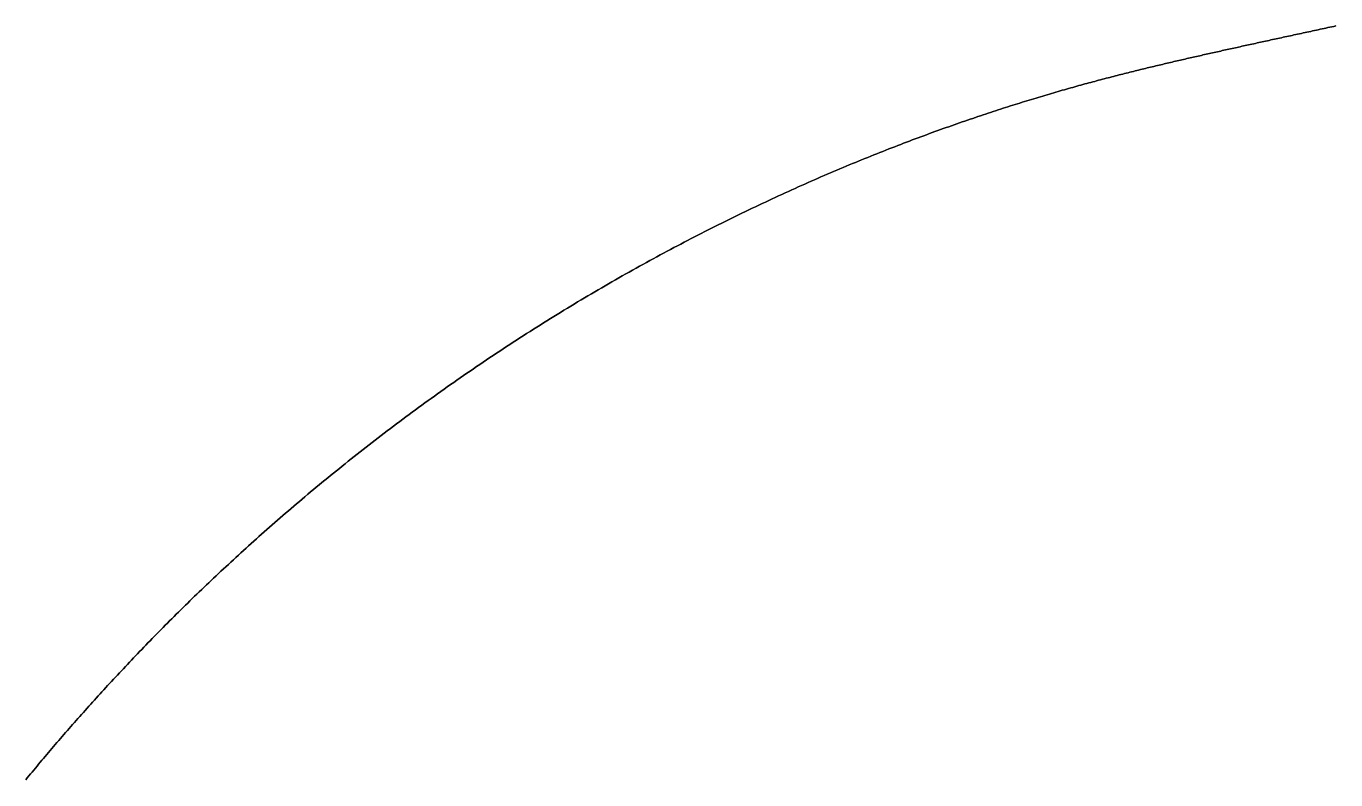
# Model space of a CAD drawing. Header units: inches. Extents: x 130170 to 284068, y 377793 to 804530.
# Drawn here: x 249965.5 to 250033.5, y 750587 to 750626.1 of the extents above; entities that cross this region are included whole.
import ezdxf

# ---------------------------------------------------------------- set-up
doc = ezdxf.new("R2010")
doc.units = ezdxf.units.IN
doc.header["$MEASUREMENT"] = 0
doc.layers.add('muni_il', color=7, linetype='Continuous')

msp = doc.modelspace()

# ---------------------------------------------------------------- linework, layer by layer
at = {"layer": 'muni_il'}
for points in [[(250033.547, 750626.13), (250033.444, 750626.108), (250033.342, 750626.086), (250033.24, 750626.064), (250033.139, 750626.043), (250033.037, 750626.021), (250032.937, 750625.999), (250032.836, 750625.978), (250032.736, 750625.956), (250032.636, 750625.935), (250032.537, 750625.914), (250032.438, 750625.892), (250032.34, 750625.871), (250032.241, 750625.85), (250032.144, 750625.829), (250032.046, 750625.808), (250031.949, 750625.787), (250031.852, 750625.766), (250031.756, 750625.745), (250031.66, 750625.724), (250031.564, 750625.704), (250031.469, 750625.683), (250031.374, 750625.662), (250031.279, 750625.642), (250031.185, 750625.622), (250031.091, 750625.601), (250030.997, 750625.581), (250030.904, 750625.561), (250030.811, 750625.54), (250030.719, 750625.52), (250030.627, 750625.5), (250030.535, 750625.48), (250030.443, 750625.46), (250030.352, 750625.44), (250030.261, 750625.421), (250030.17, 750625.401), (250030.08, 750625.381), (250029.99, 750625.362), (250029.9, 750625.342), (250029.81, 750625.322), (250029.721, 750625.303), (250029.632, 750625.283), (250029.543, 750625.264), (250029.455, 750625.245), (250029.367, 750625.225), (250029.279, 750625.206), (250029.191, 750625.187), (250029.104, 750625.168), (250029.017, 750625.149), (250028.93, 750625.129), (250028.843, 750625.11), (250028.757, 750625.091), (250028.67, 750625.072), (250028.584, 750625.053), (250028.498, 750625.034), (250028.413, 750625.016), (250028.327, 750624.997), (250028.242, 750624.978), (250028.156, 750624.959), (250028.071, 750624.94), (250027.986, 750624.921), (250027.902, 750624.902), (250027.817, 750624.884), (250027.733, 750624.865), (250027.648, 750624.846), (250027.564, 750624.827), (250027.48, 750624.809), (250027.396, 750624.79), (250027.312, 750624.771), (250027.228, 750624.752), (250027.144, 750624.734), (250027.06, 750624.715), (250026.977, 750624.696), (250026.893, 750624.677), (250026.81, 750624.659), (250026.726, 750624.64), (250026.642, 750624.621), (250026.559, 750624.602), (250026.475, 750624.583), (250026.392, 750624.564), (250026.308, 750624.545), (250026.224, 750624.526), (250026.141, 750624.507), (250026.057, 750624.488), (250025.973, 750624.469), (250025.889, 750624.45), (250025.806, 750624.431), (250025.722, 750624.411), (250025.638, 750624.392), (250025.553, 750624.373), (250025.469, 750624.353), (250025.385, 750624.334), (250025.3, 750624.314), (250025.216, 750624.295), (250025.131, 750624.275), (250025.046, 750624.255), (250024.961, 750624.235), (250024.875, 750624.215), (250024.79, 750624.195), (250024.704, 750624.175), (250024.618, 750624.155), (250024.532, 750624.135), (250024.446, 750624.114), (250024.359, 750624.094), (250024.273, 750624.073), (250024.186, 750624.052), (250024.098, 750624.031), (250024.011, 750624.01), (250023.923, 750623.989), (250023.835, 750623.968), (250023.747, 750623.947), (250023.658, 750623.925), (250023.569, 750623.903), (250023.48, 750623.882), (250023.39, 750623.86), (250023.3, 750623.838), (250023.21, 750623.815), (250023.119, 750623.793), (250023.028, 750623.77), (250022.936, 750623.748), (250022.845, 750623.725), (250022.752, 750623.702), (250022.66, 750623.678), (250022.567, 750623.655), (250022.473, 750623.631), (250022.379, 750623.607), (250022.285, 750623.583), (250022.191, 750623.559), (250022.095, 750623.535), (250022, 750623.51), (250021.904, 750623.485), (250021.807, 750623.46), (250021.71, 750623.435), (250021.613, 750623.41), (250021.515, 750623.384), (250021.416, 750623.358), (250021.317, 750623.332), (250021.218, 750623.306), (250021.118, 750623.279), (250021.017, 750623.252), (250020.916, 750623.225), (250020.815, 750623.198), (250020.713, 750623.17), (250020.61, 750623.142), (250020.507, 750623.114), (250020.403, 750623.086), (250020.299, 750623.057), (250020.194, 750623.028), (250020.088, 750622.999), (250019.982, 750622.969), (250019.875, 750622.939), (250019.768, 750622.909), (250019.66, 750622.879), (250019.552, 750622.848), (250019.443, 750622.817), (250019.333, 750622.786), (250019.223, 750622.754), (250019.112, 750622.722), (250019, 750622.69), (250018.888, 750622.657), (250018.775, 750622.624), (250018.662, 750622.591), (250018.547, 750622.557), (250018.433, 750622.523), (250018.317, 750622.489), (250018.201, 750622.454), (250018.084, 750622.419), (250017.967, 750622.384), (250017.849, 750622.348), (250017.73, 750622.312), (250017.611, 750622.276), (250017.491, 750622.239), (250017.37, 750622.202), (250017.249, 750622.164), (250017.127, 750622.126), (250017.004, 750622.088), (250016.881, 750622.049), (250016.756, 750622.01), (250016.632, 750621.971), (250016.506, 750621.931), (250016.38, 750621.891), (250016.253, 750621.85), (250016.126, 750621.809), (250015.997, 750621.767), (250015.868, 750621.726), (250015.739, 750621.683), (250015.609, 750621.64), (250015.478, 750621.597), (250015.346, 750621.554), (250015.214, 750621.51), (250015.081, 750621.465), (250014.947, 750621.42), (250014.813, 750621.375), (250014.678, 750621.329), (250014.542, 750621.283), (250014.405, 750621.236), (250014.268, 750621.189), (250014.13, 750621.142), (250013.992, 750621.093), (250013.853, 750621.045), (250013.713, 750620.996), (250013.573, 750620.947), (250013.431, 750620.897), (250013.29, 750620.846), (250013.147, 750620.795), (250013.004, 750620.744), (250012.86, 750620.693), (250012.716, 750620.64), (250012.571, 750620.588), (250012.425, 750620.534), (250012.279, 750620.481), (250012.132, 750620.426), (250011.984, 750620.372), (250011.836, 750620.317), (250011.687, 750620.261), (250011.537, 750620.205), (250011.387, 750620.148), (250011.236, 750620.091), (250011.085, 750620.033), (250010.933, 750619.975), (250010.78, 750619.916), (250010.627, 750619.857), (250010.473, 750619.797), (250010.319, 750619.737), (250010.164, 750619.677), (250010.008, 750619.615), (250009.852, 750619.554), (250009.696, 750619.491), (250009.538, 750619.429), (250009.381, 750619.365), (250009.222, 750619.302), (250009.063, 750619.237), (250008.904, 750619.172), (250008.744, 750619.107), (250008.583, 750619.041), (250008.422, 750618.975), (250008.261, 750618.908), (250008.099, 750618.84), (250007.936, 750618.772), (250007.773, 750618.704), (250007.609, 750618.635), (250007.445, 750618.565), (250007.281, 750618.495), (250007.116, 750618.425), (250006.951, 750618.353), (250006.785, 750618.282), (250006.618, 750618.21), (250006.452, 750618.137), (250006.284, 750618.064), (250006.117, 750617.99), (250005.949, 750617.915), (250005.78, 750617.841), (250005.611, 750617.765), (250005.442, 750617.689), (250005.272, 750617.613), (250005.102, 750617.536), (250004.932, 750617.458), (250004.761, 750617.38), (250004.59, 750617.302), (250004.418, 750617.223), (250004.246, 750617.143), (250004.074, 750617.063), (250003.902, 750616.982), (250003.729, 750616.901), (250003.556, 750616.819), (250003.382, 750616.737), (250003.208, 750616.655), (250003.034, 750616.571), (250002.86, 750616.488), (250002.685, 750616.403), (250002.511, 750616.318), (250002.336, 750616.233), (250002.16, 750616.147), (250001.985, 750616.061), (250001.809, 750615.974), (250001.633, 750615.887), (250001.456, 750615.799), (250001.28, 750615.71), (250001.103, 750615.622), (250000.926, 750615.532), (250000.749, 750615.442), (250000.572, 750615.352), (250000.395, 750615.261), (250000.217, 750615.17), (250000.039, 750615.078), (249999.862, 750614.986), (249999.684, 750614.893), (249999.505, 750614.799), (249999.327, 750614.706), (249999.149, 750614.611), (249998.97, 750614.517), (249998.792, 750614.421), (249998.613, 750614.326), (249998.435, 750614.23), (249998.256, 750614.133), (249998.077, 750614.036), (249997.898, 750613.938), (249997.719, 750613.84), (249997.541, 750613.742), (249997.362, 750613.643), (249997.183, 750613.543), (249997.004, 750613.443), (249996.825, 750613.343), (249996.646, 750613.243), (249996.467, 750613.141), (249996.288, 750613.04), (249996.109, 750612.938), (249995.93, 750612.835), (249995.751, 750612.732), (249995.573, 750612.629), (249995.394, 750612.526), (249995.215, 750612.421), (249995.037, 750612.317), (249994.858, 750612.212), (249994.68, 750612.107), (249994.502, 750612.001), (249994.324, 750611.895), (249994.146, 750611.788), (249993.968, 750611.681), (249993.79, 750611.574), (249993.612, 750611.466), (249993.435, 750611.358), (249993.258, 750611.25), (249993.081, 750611.141), (249992.903, 750611.032), (249992.727, 750610.923), (249992.55, 750610.813), (249992.374, 750610.703), (249992.197, 750610.592), (249992.021, 750610.481), (249991.846, 750610.37), (249991.67, 750610.258), (249991.495, 750610.146), (249991.319, 750610.034), (249991.144, 750609.922), (249990.97, 750609.809), (249990.795, 750609.696), (249990.621, 750609.582), (249990.447, 750609.469), (249990.274, 750609.354), (249990.1, 750609.24), (249989.927, 750609.126), (249989.755, 750609.011), (249989.582, 750608.896), (249989.41, 750608.78), (249989.238, 750608.664), (249989.067, 750608.548), (249988.895, 750608.432), (249988.725, 750608.316), (249988.554, 750608.199), (249988.384, 750608.082), (249988.214, 750607.965), (249988.044, 750607.847), (249987.875, 750607.73), (249987.706, 750607.612), (249987.538, 750607.494), (249987.37, 750607.375), (249987.202, 750607.257), (249987.035, 750607.138), (249986.868, 750607.019), (249986.702, 750606.9), (249986.535, 750606.781), (249986.37, 750606.661), (249986.204, 750606.542), (249986.04, 750606.422), (249985.875, 750606.302), (249985.711, 750606.182), (249985.547, 750606.062), (249985.384, 750605.941), (249985.222, 750605.821), (249985.059, 750605.7), (249984.897, 750605.579), (249984.736, 750605.458), (249984.575, 750605.337), (249984.414, 750605.216), (249984.254, 750605.095), (249984.095, 750604.973), (249983.936, 750604.852), (249983.777, 750604.73), (249983.619, 750604.608), (249983.461, 750604.487), (249983.304, 750604.365), (249983.147, 750604.243), (249982.991, 750604.121), (249982.836, 750603.999), (249982.68, 750603.876), (249982.526, 750603.754), (249982.371, 750603.632), (249982.218, 750603.51), (249982.065, 750603.387), (249981.912, 750603.265), (249981.76, 750603.143), (249981.608, 750603.02), (249981.457, 750602.898), (249981.306, 750602.775), (249981.156, 750602.653), (249981.007, 750602.53), (249980.858, 750602.408), (249980.709, 750602.285), (249980.562, 750602.163), (249980.414, 750602.04), (249980.267, 750601.918), (249980.121, 750601.796), (249979.975, 750601.673), (249979.83, 750601.551), (249979.686, 750601.429), (249979.541, 750601.306), (249979.398, 750601.184), (249979.255, 750601.062), (249979.112, 750600.94), (249978.97, 750600.818), (249978.829, 750600.696), (249978.689, 750600.574), (249978.548, 750600.452), (249978.409, 750600.33), (249978.27, 750600.208), (249978.131, 750600.087), (249977.993, 750599.965), (249977.856, 750599.844), (249977.719, 750599.723), (249977.583, 750599.601), (249977.447, 750599.48), (249977.312, 750599.359), (249977.177, 750599.238), (249977.043, 750599.118), (249976.91, 750598.997), (249976.777, 750598.876), (249976.645, 750598.756), (249976.513, 750598.636), (249976.382, 750598.516), (249976.252, 750598.396), (249976.122, 750598.276), (249975.992, 750598.156), (249975.863, 750598.036), (249975.735, 750597.917), (249975.608, 750597.798), (249975.48, 750597.679), (249975.354, 750597.56), (249975.228, 750597.441), (249975.102, 750597.322), (249974.978, 750597.204), (249974.853, 750597.085), (249974.73, 750596.967), (249974.606, 750596.849), (249974.484, 750596.732), (249974.362, 750596.614), (249974.24, 750596.497), (249974.119, 750596.379), (249973.999, 750596.262), (249973.879, 750596.146), (249973.76, 750596.029), (249973.641, 750595.912), (249973.523, 750595.796), (249973.406, 750595.68), (249973.288, 750595.564), (249973.172, 750595.449), (249973.056, 750595.333), (249972.941, 750595.218), (249972.826, 750595.103), (249972.711, 750594.988), (249972.598, 750594.873), (249972.484, 750594.759), (249972.372, 750594.645), (249972.259, 750594.531), (249972.148, 750594.417), (249972.037, 750594.303), (249971.926, 750594.19), (249971.816, 750594.077), (249971.706, 750593.964), (249971.597, 750593.851), (249971.489, 750593.739), (249971.381, 750593.626), (249971.273, 750593.514), (249971.166, 750593.402), (249971.06, 750593.291), (249970.954, 750593.18), (249970.848, 750593.068), (249970.743, 750592.957), (249970.639, 750592.847), (249970.535, 750592.736), (249970.431, 750592.626), (249970.328, 750592.516), (249970.225, 750592.406), (249970.123, 750592.296), (249970.022, 750592.187), (249969.921, 750592.078), (249969.82, 750591.969), (249969.72, 750591.86), (249969.62, 750591.751), (249969.521, 750591.643), (249969.422, 750591.535), (249969.323, 750591.427), (249969.225, 750591.319), (249969.128, 750591.212), (249969.031, 750591.104), (249968.934, 750590.997), (249968.838, 750590.89), (249968.742, 750590.784), (249968.647, 750590.677), (249968.552, 750590.571), (249968.457, 750590.465), (249968.363, 750590.359), (249968.269, 750590.253), (249968.176, 750590.148), (249968.083, 750590.043), (249967.991, 750589.938), (249967.899, 750589.833), (249967.807, 750589.728), (249967.716, 750589.623), (249967.625, 750589.519), (249967.534, 750589.415), (249967.444, 750589.311), (249967.354, 750589.207), (249967.264, 750589.103), (249967.175, 750589), (249967.087, 750588.897), (249966.998, 750588.794), (249966.91, 750588.691), (249966.822, 750588.588), (249966.735, 750588.485), (249966.648, 750588.383), (249966.561, 750588.28), (249966.475, 750588.178), (249966.389, 750588.076), (249966.303, 750587.974), (249966.218, 750587.872), (249966.133, 750587.771), (249966.048, 750587.669), (249965.963, 750587.568), (249965.879, 750587.467), (249965.795, 750587.366), (249965.712, 750587.265), (249965.628, 750587.164), (249965.545, 750587.063), (249965.462, 750586.962)], [(249965.462, 750586.962), (249965.545, 750587.063), (249965.628, 750587.164), (249965.712, 750587.265), (249965.795, 750587.366), (249965.879, 750587.467), (249965.963, 750587.568), (249966.048, 750587.669), (249966.133, 750587.771), (249966.218, 750587.872), (249966.303, 750587.974), (249966.389, 750588.076), (249966.475, 750588.178), (249966.561, 750588.28), (249966.648, 750588.383), (249966.735, 750588.485), (249966.822, 750588.588), (249966.91, 750588.691), (249966.998, 750588.794), (249967.087, 750588.897), (249967.175, 750589), (249967.264, 750589.103), (249967.354, 750589.207), (249967.444, 750589.311), (249967.534, 750589.415), (249967.625, 750589.519), (249967.716, 750589.623), (249967.807, 750589.728), (249967.899, 750589.833), (249967.991, 750589.938), (249968.083, 750590.043), (249968.176, 750590.148), (249968.269, 750590.253), (249968.363, 750590.359), (249968.457, 750590.465), (249968.552, 750590.571), (249968.647, 750590.677), (249968.742, 750590.784), (249968.838, 750590.89), (249968.934, 750590.997), (249969.031, 750591.104), (249969.128, 750591.212), (249969.225, 750591.319), (249969.323, 750591.427), (249969.422, 750591.535), (249969.521, 750591.643), (249969.62, 750591.751), (249969.72, 750591.86), (249969.82, 750591.969), (249969.921, 750592.078), (249970.022, 750592.187), (249970.123, 750592.296), (249970.225, 750592.406), (249970.328, 750592.516), (249970.431, 750592.626), (249970.535, 750592.736), (249970.639, 750592.847), (249970.743, 750592.957), (249970.848, 750593.068), (249970.954, 750593.18), (249971.06, 750593.291), (249971.166, 750593.402), (249971.273, 750593.514), (249971.381, 750593.626), (249971.489, 750593.739), (249971.597, 750593.851), (249971.706, 750593.964), (249971.816, 750594.077), (249971.926, 750594.19), (249972.037, 750594.303), (249972.148, 750594.417), (249972.259, 750594.531), (249972.372, 750594.645), (249972.484, 750594.759), (249972.598, 750594.873), (249972.711, 750594.988), (249972.826, 750595.103), (249972.941, 750595.218), (249973.056, 750595.333), (249973.172, 750595.449), (249973.288, 750595.564), (249973.406, 750595.68), (249973.523, 750595.796), (249973.641, 750595.912), (249973.76, 750596.029), (249973.879, 750596.146), (249973.999, 750596.262), (249974.119, 750596.379), (249974.24, 750596.497), (249974.362, 750596.614), (249974.484, 750596.732), (249974.606, 750596.849), (249974.73, 750596.967), (249974.853, 750597.085), (249974.978, 750597.204), (249975.102, 750597.322), (249975.228, 750597.441), (249975.354, 750597.56), (249975.48, 750597.679), (249975.608, 750597.798), (249975.735, 750597.917), (249975.863, 750598.036), (249975.992, 750598.156), (249976.122, 750598.276), (249976.252, 750598.396), (249976.382, 750598.516), (249976.513, 750598.636), (249976.645, 750598.756), (249976.777, 750598.876), (249976.91, 750598.997), (249977.043, 750599.118), (249977.177, 750599.238), (249977.312, 750599.359), (249977.447, 750599.48), (249977.583, 750599.601), (249977.719, 750599.723), (249977.856, 750599.844), (249977.993, 750599.965), (249978.131, 750600.087), (249978.27, 750600.208), (249978.409, 750600.33), (249978.548, 750600.452), (249978.689, 750600.574), (249978.829, 750600.696), (249978.97, 750600.818), (249979.112, 750600.94), (249979.255, 750601.062), (249979.398, 750601.184), (249979.541, 750601.306), (249979.686, 750601.429), (249979.83, 750601.551), (249979.975, 750601.673), (249980.121, 750601.796), (249980.267, 750601.918), (249980.414, 750602.04), (249980.562, 750602.163), (249980.709, 750602.285), (249980.858, 750602.408), (249981.007, 750602.53), (249981.156, 750602.653), (249981.306, 750602.775), (249981.457, 750602.898), (249981.608, 750603.02), (249981.76, 750603.143), (249981.912, 750603.265), (249982.065, 750603.387), (249982.218, 750603.51), (249982.371, 750603.632), (249982.526, 750603.754), (249982.68, 750603.876), (249982.836, 750603.999), (249982.991, 750604.121), (249983.147, 750604.243), (249983.304, 750604.365), (249983.461, 750604.487), (249983.619, 750604.608), (249983.777, 750604.73), (249983.936, 750604.852), (249984.095, 750604.973), (249984.254, 750605.095), (249984.414, 750605.216), (249984.575, 750605.337), (249984.736, 750605.458), (249984.897, 750605.579), (249985.059, 750605.7), (249985.222, 750605.821), (249985.384, 750605.941), (249985.547, 750606.062), (249985.711, 750606.182), (249985.875, 750606.302), (249986.04, 750606.422), (249986.204, 750606.542), (249986.37, 750606.661), (249986.535, 750606.781), (249986.702, 750606.9), (249986.868, 750607.019), (249987.035, 750607.138), (249987.202, 750607.257), (249987.37, 750607.375), (249987.538, 750607.494), (249987.706, 750607.612), (249987.875, 750607.73), (249988.044, 750607.847), (249988.214, 750607.965), (249988.384, 750608.082), (249988.554, 750608.199), (249988.725, 750608.316), (249988.895, 750608.432), (249989.067, 750608.548), (249989.238, 750608.664), (249989.41, 750608.78), (249989.582, 750608.896), (249989.755, 750609.011), (249989.927, 750609.126), (249990.1, 750609.24), (249990.274, 750609.354), (249990.447, 750609.469), (249990.621, 750609.582), (249990.795, 750609.696), (249990.97, 750609.809), (249991.144, 750609.922), (249991.319, 750610.034), (249991.495, 750610.146), (249991.67, 750610.258), (249991.846, 750610.37), (249992.021, 750610.481), (249992.197, 750610.592), (249992.374, 750610.703), (249992.55, 750610.813), (249992.727, 750610.923), (249992.903, 750611.032), (249993.081, 750611.141), (249993.258, 750611.25), (249993.435, 750611.358), (249993.612, 750611.466), (249993.79, 750611.574), (249993.968, 750611.681), (249994.146, 750611.788), (249994.324, 750611.895), (249994.502, 750612.001), (249994.68, 750612.107), (249994.858, 750612.212), (249995.037, 750612.317), (249995.215, 750612.421), (249995.394, 750612.526), (249995.573, 750612.629), (249995.751, 750612.732), (249995.93, 750612.835), (249996.109, 750612.938), (249996.288, 750613.04), (249996.467, 750613.141), (249996.646, 750613.243), (249996.825, 750613.343), (249997.004, 750613.443), (249997.183, 750613.543), (249997.362, 750613.643), (249997.541, 750613.742), (249997.719, 750613.84), (249997.898, 750613.938), (249998.077, 750614.036), (249998.256, 750614.133), (249998.435, 750614.23), (249998.613, 750614.326), (249998.792, 750614.421), (249998.97, 750614.517), (249999.149, 750614.611), (249999.327, 750614.706), (249999.505, 750614.799), (249999.684, 750614.893), (249999.862, 750614.986), (250000.039, 750615.078), (250000.217, 750615.17), (250000.395, 750615.261), (250000.572, 750615.352), (250000.749, 750615.442), (250000.926, 750615.532), (250001.103, 750615.622), (250001.28, 750615.71), (250001.456, 750615.799), (250001.633, 750615.887), (250001.809, 750615.974), (250001.985, 750616.061), (250002.16, 750616.147), (250002.336, 750616.233), (250002.511, 750616.318), (250002.685, 750616.403), (250002.86, 750616.488), (250003.034, 750616.571), (250003.208, 750616.655), (250003.382, 750616.737), (250003.556, 750616.819), (250003.729, 750616.901), (250003.902, 750616.982), (250004.074, 750617.063), (250004.246, 750617.143), (250004.418, 750617.223), (250004.59, 750617.302), (250004.761, 750617.38), (250004.932, 750617.458), (250005.102, 750617.536), (250005.272, 750617.613), (250005.442, 750617.689), (250005.611, 750617.765), (250005.78, 750617.841), (250005.949, 750617.915), (250006.117, 750617.99), (250006.284, 750618.064), (250006.452, 750618.137), (250006.618, 750618.21), (250006.785, 750618.282), (250006.951, 750618.353), (250007.116, 750618.425), (250007.281, 750618.495), (250007.445, 750618.565), (250007.609, 750618.635), (250007.773, 750618.704), (250007.936, 750618.772), (250008.099, 750618.84), (250008.261, 750618.908), (250008.422, 750618.975), (250008.583, 750619.041), (250008.744, 750619.107), (250008.904, 750619.172), (250009.063, 750619.237), (250009.222, 750619.302), (250009.381, 750619.365), (250009.538, 750619.429), (250009.696, 750619.491), (250009.852, 750619.554), (250010.008, 750619.615), (250010.164, 750619.677), (250010.319, 750619.737), (250010.473, 750619.797), (250010.627, 750619.857), (250010.78, 750619.916), (250010.933, 750619.975), (250011.085, 750620.033), (250011.236, 750620.091), (250011.387, 750620.148), (250011.537, 750620.205), (250011.687, 750620.261), (250011.836, 750620.317), (250011.984, 750620.372), (250012.132, 750620.426), (250012.279, 750620.481), (250012.425, 750620.534), (250012.571, 750620.588), (250012.716, 750620.64), (250012.86, 750620.693), (250013.004, 750620.744), (250013.147, 750620.795), (250013.29, 750620.846), (250013.431, 750620.897), (250013.573, 750620.947), (250013.713, 750620.996), (250013.853, 750621.045), (250013.992, 750621.093), (250014.13, 750621.142), (250014.268, 750621.189), (250014.405, 750621.236), (250014.542, 750621.283), (250014.678, 750621.329), (250014.813, 750621.375), (250014.947, 750621.42), (250015.081, 750621.465), (250015.214, 750621.51), (250015.346, 750621.554), (250015.478, 750621.597), (250015.609, 750621.64), (250015.739, 750621.683), (250015.868, 750621.726), (250015.997, 750621.767), (250016.126, 750621.809), (250016.253, 750621.85), (250016.38, 750621.891), (250016.506, 750621.931), (250016.632, 750621.971), (250016.756, 750622.01), (250016.881, 750622.049), (250017.004, 750622.088), (250017.127, 750622.126), (250017.249, 750622.164), (250017.37, 750622.202), (250017.491, 750622.239), (250017.611, 750622.276), (250017.73, 750622.312), (250017.849, 750622.348), (250017.967, 750622.384), (250018.084, 750622.419), (250018.201, 750622.454), (250018.317, 750622.489), (250018.433, 750622.523), (250018.547, 750622.557), (250018.662, 750622.591), (250018.775, 750622.624), (250018.888, 750622.657), (250019, 750622.69), (250019.112, 750622.722), (250019.223, 750622.754), (250019.333, 750622.786), (250019.443, 750622.817), (250019.552, 750622.848), (250019.66, 750622.879), (250019.768, 750622.909), (250019.875, 750622.939), (250019.982, 750622.969), (250020.088, 750622.999), (250020.194, 750623.028), (250020.299, 750623.057), (250020.403, 750623.086), (250020.507, 750623.114), (250020.61, 750623.142), (250020.713, 750623.17), (250020.815, 750623.198), (250020.916, 750623.225), (250021.017, 750623.252), (250021.118, 750623.279), (250021.218, 750623.306), (250021.317, 750623.332), (250021.416, 750623.358), (250021.515, 750623.384), (250021.613, 750623.41), (250021.71, 750623.435), (250021.807, 750623.46), (250021.904, 750623.485), (250022, 750623.51), (250022.095, 750623.535), (250022.191, 750623.559), (250022.285, 750623.583), (250022.379, 750623.607), (250022.473, 750623.631), (250022.567, 750623.655), (250022.66, 750623.678), (250022.752, 750623.702), (250022.845, 750623.725), (250022.936, 750623.748), (250023.028, 750623.77), (250023.119, 750623.793), (250023.21, 750623.815), (250023.3, 750623.838), (250023.39, 750623.86), (250023.48, 750623.882), (250023.569, 750623.903), (250023.658, 750623.925), (250023.747, 750623.947), (250023.835, 750623.968), (250023.923, 750623.989), (250024.011, 750624.01), (250024.098, 750624.031), (250024.186, 750624.052), (250024.273, 750624.073), (250024.359, 750624.094), (250024.446, 750624.114), (250024.532, 750624.135), (250024.618, 750624.155), (250024.704, 750624.175), (250024.79, 750624.195), (250024.875, 750624.215), (250024.961, 750624.235), (250025.046, 750624.255), (250025.131, 750624.275), (250025.216, 750624.295), (250025.3, 750624.314), (250025.385, 750624.334), (250025.469, 750624.353), (250025.553, 750624.373), (250025.638, 750624.392), (250025.722, 750624.411), (250025.806, 750624.431), (250025.889, 750624.45), (250025.973, 750624.469), (250026.057, 750624.488), (250026.141, 750624.507), (250026.224, 750624.526), (250026.308, 750624.545), (250026.392, 750624.564), (250026.475, 750624.583), (250026.559, 750624.602), (250026.642, 750624.621), (250026.726, 750624.64), (250026.81, 750624.659), (250026.893, 750624.677), (250026.977, 750624.696), (250027.06, 750624.715), (250027.144, 750624.734), (250027.228, 750624.752), (250027.312, 750624.771), (250027.396, 750624.79), (250027.48, 750624.809), (250027.564, 750624.827), (250027.648, 750624.846), (250027.733, 750624.865), (250027.817, 750624.884), (250027.902, 750624.902), (250027.986, 750624.921), (250028.071, 750624.94), (250028.156, 750624.959), (250028.242, 750624.978), (250028.327, 750624.997), (250028.413, 750625.016), (250028.498, 750625.034), (250028.584, 750625.053), (250028.67, 750625.072), (250028.757, 750625.091), (250028.843, 750625.11), (250028.93, 750625.129), (250029.017, 750625.149), (250029.104, 750625.168), (250029.191, 750625.187), (250029.279, 750625.206), (250029.367, 750625.225), (250029.455, 750625.245), (250029.543, 750625.264), (250029.632, 750625.283), (250029.721, 750625.303), (250029.81, 750625.322), (250029.9, 750625.342), (250029.99, 750625.362), (250030.08, 750625.381), (250030.17, 750625.401), (250030.261, 750625.421), (250030.352, 750625.44), (250030.443, 750625.46), (250030.535, 750625.48), (250030.627, 750625.5), (250030.719, 750625.52), (250030.811, 750625.54), (250030.904, 750625.561), (250030.997, 750625.581), (250031.091, 750625.601), (250031.185, 750625.622), (250031.279, 750625.642), (250031.374, 750625.662), (250031.469, 750625.683), (250031.564, 750625.704), (250031.66, 750625.724), (250031.756, 750625.745), (250031.852, 750625.766), (250031.949, 750625.787), (250032.046, 750625.808), (250032.144, 750625.829), (250032.241, 750625.85), (250032.34, 750625.871), (250032.438, 750625.892), (250032.537, 750625.914), (250032.636, 750625.935), (250032.736, 750625.956), (250032.836, 750625.978), (250032.937, 750625.999), (250033.037, 750626.021), (250033.139, 750626.043), (250033.24, 750626.064), (250033.342, 750626.086), (250033.444, 750626.108), (250033.547, 750626.13)]]:
    msp.add_lwpolyline(points, dxfattribs=at)

doc.saveas('drawing.dxf')
